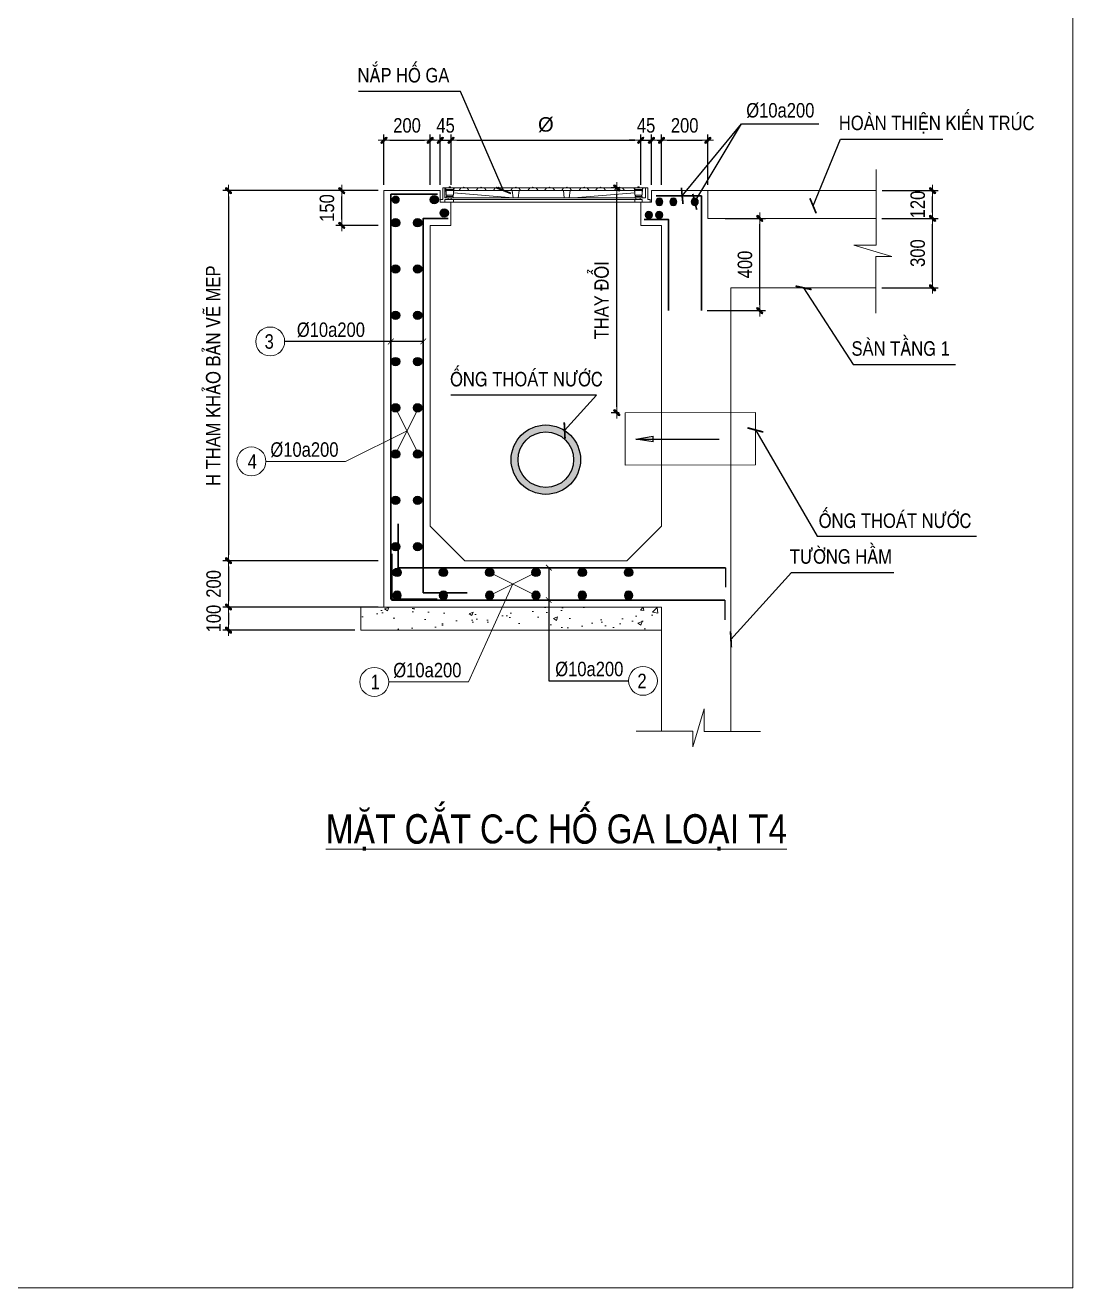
# Model space of a CAD drawing. Header units: millimetres. Extents: x -3568569 to -3536212, y 773195 to 801582.
# Drawn here: x -3559844 to -3555316, y 790667 to 796125 of the extents above; entities that cross this region are included whole.
import ezdxf
from ezdxf.enums import TextEntityAlignment as Align

# ---------------------------------------------------------------- set-up
doc = ezdxf.new("R2010")
doc.units = ezdxf.units.MM
doc.header["$MEASUREMENT"] = 0
doc.layers.get('0').update_dxf_attribs({"lineweight": 9})
doc.layers.get('Defpoints').update_dxf_attribs({"color": 10, "lineweight": 0})
for name, color, linetype, lineweight in [("'S_Concrete_Hatch_252", 252, 'Continuous', 9), ('chunho.q', 1, 'Continuous', 13), ('CTHEP', 4, 'Continuous', 30), ('DBAO', 2, 'Continuous', 13), ('DTE-MEP-H-SLAB OPENING', 3, 'Continuous', 0), ('KTH', 154, 'Continuous', 15), ('Net cat Betong', 6, 'Continuous', 40), ('PL-MANHOLE', 155, 'Continuous', 15), ('STICK', 1, 'Continuous', 9), ('TEXT', 7, 'Continuous', 15)]:
    doc.layers.add(name, color=color, linetype=linetype, lineweight=lineweight)
for name, color, linetype in [('05PM. FRAME', 4, 'Continuous'), ('A-WALL', 3, 'Continuous'), ('D-TEXT', 1, 'Continuous'), ('MEP-H-N-DRAIN-70', 4, 'Continuous'), ('Wall Hatch', 134, 'Continuous')]:
    doc.layers.add(name, color=color, linetype=linetype)
doc.styles.get("Standard").update_dxf_attribs({"font": 'arial.ttf'})
doc.styles.add('Star-HelCon', font='VHELVCN_0.TTF')
doc.styles.add('TTP-HelCon', font='VHELVCN_0.TTF')
doc.dimstyles.new('SE-DIM50', dxfattribs={"dimscale": 50, "dimtxt": 2.5, "dimasz": 1.5, "dimexe": 1.25, "dimexo": 0.625, "dimtad": 1, "dimdec": 0, "dimtxsty": 'Standard', "dimblk": 'OBLIQUE', "dimcen": 2.5, "dimadec": 0, "dimazin": 0, "dimtfac": 1, "dimtdec": 0, "dimtmove": 0, "dimatfit": 3, "dimldrblk": 'CLOSEDBLANK', "dimfxl": 1, "dimarcsym": 0})
doc.dimstyles.new('TTP-25', dxfattribs={"dimscale": 25, "dimtxt": 2.5, "dimasz": 1, "dimexe": 1, "dimexo": 1, "dimgap": 0.09, "dimtad": 0, "dimdec": 4, "dimrnd": 5, "dimzin": 9, "dimdsep": 46, "dimtxsty": 'TTP-HelCon', "dimblk": 'Stick', "dimcen": 0.09, "dimdle": 1.5, "dimclrd": 256, "dimclre": 256, "dimclrt": 1, "dimadec": 0, "dimazin": 0, "dimtfac": 1, "dimtdec": 4, "dimtmove": 0, "dimatfit": 3, "dimldrblk": 'ARCHTICK', "dimfxl": 1, "dimtvp": 1, "dimtolj": 1, "dimtzin": 0, "dimarcsym": 0})

# ---------------------------------------------------------------- blocks, each defined once
blk = doc.blocks.new('Stick')
at = {"layer": 'STICK'}
h = blk.add_hatch(color=256, dxfattribs=at)
edge = h.paths.add_edge_path()
edge.add_line((0.3, 0.5), (-0.5, -0.3))
edge.add_arc((-0.4, -0.4), 0.141, 135, 315)
edge.add_line((-0.3, -0.5), (0.5, 0.3))
edge.add_arc((0.4, 0.4), 0.141, 315, 495)
blk.add_line((1, 0), (-1, 0), dxfattribs=at)
blk.add_lwpolyline([(0.3, 0.5), (-0.5, -0.3, 1), (-0.3, -0.5), (0.5, 0.3, 1), (0.3, 0.5, 1)], format="xyb", dxfattribs=at)
blk = doc.blocks.new('SFDG')
at = {"layer": 'DTE-MEP-H-SLAB OPENING', "color": 2, "ltscale": 0.8}
blk.add_line((-429.9, 0), (-281.6, 0), dxfattribs=at)
at = {"layer": 'PL-MANHOLE', "color": 0, "linetype": 'Continuous'}
for p, q in [((-426.4, 61.8), (-422.5, 61.8)), ((-423.8, 61.8), (-421.2, 40.7)), ((-386.9, 61.8), (-389.4, 40.7)), ((-388.7, 61.8), (444.3, 61.8)), ((-365.2, 50.8), (-357.7, 61.8)), ((-322.4, 50.8), (-329.9, 61.8)), ((-290.6, 50.8), (-283.1, 61.8)), ((-247.8, 50.8), (-255.2, 61.8)), ((-215.9, 50.8), (-208.4, 61.8)), ((-173.4, 50.8), (-180.8, 61.8)), ((-141, 51.3), (-133.9, 61.8)), ((-99.3, 51.3), (-106.5, 61.9)), ((-66.5, 51.4), (-59.5, 61.8)), ((-24.8, 51.5), (-31.9, 61.8)), ((5.2, 51.5), (12.3, 61.8)), ((46.9, 51.4), (39.8, 61.9)), ((79.7, 51.3), (86.9, 61.9)), ((121.4, 51.3), (114.3, 61.8)), ((154.2, 51.3), (161.2, 61.7)), ((195.9, 51.4), (188.8, 61.7)), ((225.9, 51.4), (233, 61.7)), ((267.6, 51.3), (260.5, 61.9)), ((306.9, 51.3), (313.9, 61.7)), ((348.5, 51.4), (341.5, 61.7)), ((392.2, 61.8), (394.7, 40.7)), ((429, 61.8), (426.5, 40.7)), ((-389.4, 50.8), (394.7, 50.8)), ((-389.4, 40.7), (-131, 18.8)), ((-389.4, 11.3), (-389.4, 0)), ((-135.2, 51.3), (-131, 18.8)), ((-105.2, 51.3), (-109.3, 18.8)), ((85.6, 51.3), (89.8, 18.8)), ((115.6, 51.3), (111.4, 18.8)), ((394.7, 40.7), (131, 18.8)), ((394.7, 11.3), (394.7, 0)), ((426, 0), (461.5, 0))]:
    blk.add_line(p, q, dxfattribs=at)
for points in [[(-435.9, 11.8), (-435.9, 61.8), (-426, 61.8), (-426, 18.8)], [(451, 11.8), (451, 61.8), (441, 61.8), (441, 18.8)], [(-426, 0), (-446.5, 0), (-446.5, 11.8), (-435.9, 11.8)], [(-426, 18.8), (-412.6, 18.8), (-412.6, 11.3), (-426, 11.3)], [(441, 18.8), (417.9, 18.8), (417.9, 11.3), (426, 11.3)], [(441, 0), (461.5, 0), (461.5, 11.8), (451, 11.8)]]:
    blk.add_lwpolyline(points, dxfattribs=at)
for points in [[(-422.5, 61.8), (-388.7, 61.8), (-388.7, 55.2), (-422.5, 55.2)], [(-417.6, 55.2), (-392.5, 55.2), (-392.5, 50.8), (-417.6, 50.8)], [(-408.2, 66.9), (-402.2, 66.9), (-402.2, 61.8), (-408.2, 61.8)], [(427.8, 61.8), (393.9, 61.8), (393.9, 55.2), (427.8, 55.2)], [(422.9, 55.2), (397.8, 55.2), (397.8, 50.8), (422.9, 50.8)], [(413.4, 66.9), (407.5, 66.9), (407.5, 61.8), (413.4, 61.8)], [(-426, 11.3), (426, 11.3), (426, 0), (-426, 0)], [(-421.2, 50.8), (-389.4, 50.8), (-389.4, 30.6), (-421.2, 30.6)], [(-420.4, 24.5), (-391.1, 24.5), (-391.1, 18.8), (-420.4, 18.8)], [(-418.4, 30.6), (-392.5, 30.6), (-392.5, 24.5), (-418.4, 24.5)], [(-399.4, 18.8), (399.1, 18.8), (399.1, 11.3), (-399.4, 11.3)], [(426.5, 50.8), (394.7, 50.8), (394.7, 30.6), (426.5, 30.6)], [(425.7, 24.5), (396.4, 24.5), (396.4, 18.8), (425.7, 18.8)], [(423.7, 30.6), (397.8, 30.6), (397.8, 24.5), (423.7, 24.5)]]:
    blk.add_lwpolyline(points, close=True, dxfattribs=at)
for centre in [(-343.8, 61.8), (-269.1, 61.8), (-194.6, 61.8), (-120.2, 61.8), (-45.7, 61.9), (26.1, 61.9), (100.6, 61.8), (175, 61.9), (246.8, 61.9), (327.7, 61.9)]:
    blk.add_arc(centre, 2.87, 0, 180, dxfattribs=at)
blk = doc.blocks.new('*D131')
at = {"layer": 'Defpoints', "color": 0, "ltscale": 0.8, "transparency": 16777216}
for p in [(-3556166.4, 795289.5), (-3555922, 795289.5), (-3556166.4, 794989.5)]:
    blk.add_point(p, dxfattribs=at)
at = {"layer": 'KTH', "lineweight": -2, "ltscale": 0.8, "transparency": 16777216}
for p, q in [((-3556141.4, 795289.5), (-3555897, 795289.5)), ((-3555922, 795014.5), (-3555922, 795264.5)), ((-3556141.4, 794989.5), (-3555897, 794989.5))]:
    blk.add_line(p, q, dxfattribs=at)
at = {"layer": 'KTH', "lineweight": -2, "ltscale": 0.8, "transparency": 16777216, "xscale": 25, "yscale": 25, "zscale": 25}
for p, rotation in [((-3555922, 795289.5), 90), ((-3555922, 794989.5), 270)]:
    blk.add_blockref('Stick', p, dxfattribs=dict(at, rotation=rotation))
at = {"layer": 'KTH', "color": 1, "ltscale": 0.8, "transparency": 16777216, "insert": (-3555985.9, 795139.5), "char_height": 62.5, "attachment_point": 5, "rotation": 90, "style": 'TTP-HelCon'}
blk.add_mtext('\\A1;300', dxfattribs=at)
blk = doc.blocks.new('_ArchTick')
at = {"color": 0, "linetype": 'ByBlock', "const_width": 0.15}
blk.add_lwpolyline([(-0.5, -0.5), (0.5, 0.5)], dxfattribs=at)
blk = doc.blocks.new('*D132')
at = {"layer": 'Defpoints', "color": 0, "ltscale": 0.8, "transparency": 16777216}
for p in [(-3558093.4, 795627.3), (-3558293.4, 795409.5), (-3558093.4, 795409.5)]:
    blk.add_point(p, dxfattribs=at)
at = {"layer": 'KTH', "lineweight": -2, "ltscale": 0.8, "transparency": 16777216}
for p, q in [((-3558293.4, 795434.5), (-3558293.4, 795652.3)), ((-3558093.4, 795434.5), (-3558093.4, 795652.3)), ((-3558268.4, 795627.3), (-3558118.4, 795627.3))]:
    blk.add_line(p, q, dxfattribs=at)
at = {"layer": 'KTH', "lineweight": -2, "ltscale": 0.8, "transparency": 16777216, "xscale": 25, "yscale": 25, "zscale": 25, "rotation": 180}
blk.add_blockref('Stick', (-3558293.4, 795627.3), dxfattribs=at)
at = {"layer": 'KTH', "lineweight": -2, "ltscale": 0.8, "transparency": 16777216, "xscale": 25, "yscale": 25, "zscale": 25}
blk.add_blockref('Stick', (-3558093.4, 795627.3), dxfattribs=at)
at = {"layer": 'KTH', "color": 1, "ltscale": 0.8, "transparency": 16777216, "insert": (-3558193.4, 795691.2), "char_height": 62.5, "attachment_point": 5, "style": 'TTP-HelCon'}
blk.add_mtext('\\A1;200', dxfattribs=at)
blk = doc.blocks.new('*D133')
at = {"layer": 'Defpoints', "color": 0, "ltscale": 0.8, "transparency": 16777216}
for p in [(-3556893.4, 795627.3), (-3557093.4, 795409.5), (-3556893.4, 795409.5)]:
    blk.add_point(p, dxfattribs=at)
at = {"layer": 'KTH', "lineweight": -2, "ltscale": 0.8, "transparency": 16777216}
for p, q in [((-3557093.4, 795434.5), (-3557093.4, 795652.3)), ((-3556893.4, 795434.5), (-3556893.4, 795652.3)), ((-3557068.4, 795627.3), (-3556918.4, 795627.3))]:
    blk.add_line(p, q, dxfattribs=at)
at = {"layer": 'KTH', "lineweight": -2, "ltscale": 0.8, "transparency": 16777216, "xscale": 25, "yscale": 25, "zscale": 25, "rotation": 180}
blk.add_blockref('Stick', (-3557093.4, 795627.3), dxfattribs=at)
at = {"layer": 'KTH', "lineweight": -2, "ltscale": 0.8, "transparency": 16777216, "xscale": 25, "yscale": 25, "zscale": 25}
blk.add_blockref('Stick', (-3556893.4, 795627.3), dxfattribs=at)
at = {"layer": 'KTH', "color": 1, "ltscale": 0.8, "transparency": 16777216, "insert": (-3556993.4, 795691.2), "char_height": 62.5, "attachment_point": 5, "style": 'TTP-HelCon'}
blk.add_mtext('\\A1;200', dxfattribs=at)
blk = doc.blocks.new('*D134')
at = {"layer": 'Defpoints', "color": 0, "ltscale": 0.8, "transparency": 16777216}
for p in [(-3558293.4, 793809.5), (-3558965.3, 793609.5), (-3558293.4, 793609.5)]:
    blk.add_point(p, dxfattribs=at)
at = {"layer": 'KTH', "lineweight": -2, "ltscale": 0.8, "transparency": 16777216}
for p, q in [((-3558318.4, 793809.5), (-3558990.3, 793809.5)), ((-3558965.3, 793784.5), (-3558965.3, 793634.5)), ((-3558318.4, 793609.5), (-3558990.3, 793609.5))]:
    blk.add_line(p, q, dxfattribs=at)
at = {"layer": 'KTH', "lineweight": -2, "ltscale": 0.8, "transparency": 16777216, "xscale": 25, "yscale": 25, "zscale": 25}
for p, rotation in [((-3558965.3, 793809.5), 90), ((-3558965.3, 793609.5), 270)]:
    blk.add_blockref('Stick', p, dxfattribs=dict(at, rotation=rotation))
at = {"layer": 'KTH', "color": 1, "ltscale": 0.8, "transparency": 16777216, "insert": (-3559029.2, 793709.5), "char_height": 62.5, "attachment_point": 5, "rotation": 90, "style": 'TTP-HelCon'}
blk.add_mtext('\\A1;200', dxfattribs=at)
blk = doc.blocks.new('*D135')
at = {"layer": 'Defpoints', "color": 0, "ltscale": 0.8, "transparency": 16777216}
for p in [(-3558293.4, 793609.5), (-3558965.3, 793509.5), (-3558393.4, 793509.5)]:
    blk.add_point(p, dxfattribs=at)
at = {"layer": 'KTH', "lineweight": -2, "ltscale": 0.8, "transparency": 16777216}
for p, q in [((-3558318.4, 793609.5), (-3558990.3, 793609.5)), ((-3558965.3, 793584.5), (-3558965.3, 793534.5)), ((-3558418.4, 793509.5), (-3558990.3, 793509.5))]:
    blk.add_line(p, q, dxfattribs=at)
at = {"layer": 'KTH', "lineweight": -2, "ltscale": 0.8, "transparency": 16777216, "xscale": 25, "yscale": 25, "zscale": 25}
for p, rotation in [((-3558965.3, 793609.5), 90), ((-3558965.3, 793509.5), 270)]:
    blk.add_blockref('Stick', p, dxfattribs=dict(at, rotation=rotation))
at = {"layer": 'KTH', "color": 1, "ltscale": 0.8, "transparency": 16777216, "insert": (-3559029.2, 793559.5), "char_height": 62.5, "attachment_point": 5, "rotation": 90, "style": 'TTP-HelCon'}
blk.add_mtext('\\A1;100', dxfattribs=at)
blk = doc.blocks.new('*D136')
at = {"layer": 'Defpoints', "color": 0, "ltscale": 0.8, "transparency": 16777216}
for p in [(-3558475.6, 795409.5), (-3558293.4, 795409.5), (-3558293.4, 795259.5)]:
    blk.add_point(p, dxfattribs=at)
at = {"layer": 'KTH', "lineweight": -2, "ltscale": 0.8, "transparency": 16777216}
for p, q in [((-3558318.4, 795409.5), (-3558500.6, 795409.5)), ((-3558475.6, 795284.5), (-3558475.6, 795384.5)), ((-3558318.4, 795259.5), (-3558500.6, 795259.5))]:
    blk.add_line(p, q, dxfattribs=at)
at = {"layer": 'KTH', "lineweight": -2, "ltscale": 0.8, "transparency": 16777216, "xscale": 25, "yscale": 25, "zscale": 25}
for p, rotation in [((-3558475.6, 795409.5), 90), ((-3558475.6, 795259.5), 270)]:
    blk.add_blockref('Stick', p, dxfattribs=dict(at, rotation=rotation))
at = {"layer": 'KTH', "color": 1, "ltscale": 0.8, "transparency": 16777216, "insert": (-3558539.4, 795334.5), "char_height": 62.5, "attachment_point": 5, "rotation": 90, "style": 'TTP-HelCon'}
blk.add_mtext('\\A1;150', dxfattribs=at)
blk = doc.blocks.new('*U126')
at = {"layer": 'Wall Hatch'}
h = blk.add_hatch(color=2, dxfattribs=at)
h.dxf.hatch_style = 1
h.paths.add_polyline_path([(-18, 0, 1), (18, 0, 1)])
at = {"layer": 'D-TEXT'}
blk.add_circle((0, 0), 18, dxfattribs=at)
blk = doc.blocks.new('*U129')
at = {"layer": 'Net cat Betong', "color": 0, "linetype": 'ByBlock', "lineweight": -2, "transparency": 16777216}
for p in [(0, 1000), (0, 800), (0, 600), (0, 400), (0, 200), (0, 0)]:
    blk.add_blockref('*U126', p, dxfattribs=at)
blk = doc.blocks.new('*U128')
at = {"layer": 'Wall Hatch'}
h = blk.add_hatch(color=2, dxfattribs=at)
h.dxf.hatch_style = 1
h.paths.add_polyline_path([(-18, 0, 1), (18, 0, 1)])
at = {"layer": 'D-TEXT'}
blk.add_circle((0, 0), 18, dxfattribs=at)
blk = doc.blocks.new('*U127')
at = {"layer": 'Net cat Betong', "color": 0, "linetype": 'ByBlock', "lineweight": -2, "transparency": 16777216}
for p in [(0, 1000), (0, 800), (0, 600), (0, 400), (0, 200), (0, 0)]:
    blk.add_blockref('*U128', p, dxfattribs=at)
blk = doc.blocks.new('*U113')
at = {"layer": 'Wall Hatch'}
h = blk.add_hatch(color=2, dxfattribs=at)
h.dxf.hatch_style = 1
h.paths.add_polyline_path([(-18, 0, 1), (18, 0, 1)])
at = {"layer": 'D-TEXT'}
blk.add_circle((0, 0), 18, dxfattribs=at)
blk = doc.blocks.new('*U130')
at = {"layer": 'Net cat Betong', "color": 0, "linetype": 'ByBlock', "lineweight": -2, "transparency": 16777216}
for p in [(0, 1400), (0, 1200), (0, 1000), (0, 800), (0, 600), (0, 400), (0, 200), (0, 0)]:
    blk.add_blockref('*U113', p, dxfattribs=at)
blk = doc.blocks.new('*U125')
at = {"layer": 'Wall Hatch'}
h = blk.add_hatch(color=2, dxfattribs=at)
h.dxf.hatch_style = 1
h.paths.add_polyline_path([(-18, 0, 1), (18, 0, 1)])
at = {"layer": 'D-TEXT'}
blk.add_circle((0, 0), 18, dxfattribs=at)
blk = doc.blocks.new('*U124')
at = {"layer": 'Net cat Betong', "color": 0, "linetype": 'ByBlock', "lineweight": -2, "transparency": 16777216}
for p in [(0, 1400), (0, 1200), (0, 1000), (0, 800), (0, 600), (0, 400), (0, 200), (0, 0)]:
    blk.add_blockref('*U125', p, dxfattribs=at)
blk = doc.blocks.new('*U115')
at = {"layer": 'Wall Hatch'}
h = blk.add_hatch(color=2, dxfattribs=at)
h.dxf.hatch_style = 1
h.paths.add_polyline_path([(-15.4, 0, 1), (15.4, 0, 1)])
at = {"layer": 'D-TEXT'}
blk.add_circle((0, 0), 15.4, dxfattribs=at)
blk = doc.blocks.new('*U114')
at = {"layer": 'Net cat Betong', "color": 0, "linetype": 'ByBlock', "lineweight": -2, "transparency": 16777216}
blk.add_blockref('*U115', (0, 0), dxfattribs=at)
blk = doc.blocks.new('*U117')
at = {"layer": 'Wall Hatch'}
h = blk.add_hatch(color=2, dxfattribs=at)
h.dxf.hatch_style = 1
h.paths.add_polyline_path([(-15.4, 0, 1), (15.4, 0, 1)])
at = {"layer": 'D-TEXT'}
blk.add_circle((0, 0), 15.4, dxfattribs=at)
blk = doc.blocks.new('*U116')
at = {"layer": 'Net cat Betong', "color": 0, "linetype": 'ByBlock', "lineweight": -2, "transparency": 16777216}
blk.add_blockref('*U117', (0, 0), dxfattribs=at)
blk = doc.blocks.new('*U119')
at = {"layer": 'Wall Hatch'}
h = blk.add_hatch(color=2, dxfattribs=at)
h.dxf.hatch_style = 1
h.paths.add_polyline_path([(-15.4, 0, 1), (15.4, 0, 1)])
at = {"layer": 'D-TEXT'}
blk.add_circle((0, 0), 15.4, dxfattribs=at)
blk = doc.blocks.new('*U118')
at = {"layer": 'Net cat Betong', "color": 0, "linetype": 'ByBlock', "lineweight": -2, "transparency": 16777216}
blk.add_blockref('*U119', (0, 0), dxfattribs=at)
blk = doc.blocks.new('*U121')
at = {"layer": 'Wall Hatch'}
h = blk.add_hatch(color=2, dxfattribs=at)
h.dxf.hatch_style = 1
h.paths.add_polyline_path([(-15.4, 0, 1), (15.4, 0, 1)])
at = {"layer": 'D-TEXT'}
blk.add_circle((0, 0), 15.4, dxfattribs=at)
blk = doc.blocks.new('*U120')
at = {"layer": 'Net cat Betong', "color": 0, "linetype": 'ByBlock', "lineweight": -2, "transparency": 16777216}
blk.add_blockref('*U121', (0, 0), dxfattribs=at)
blk = doc.blocks.new('*U123')
at = {"layer": 'Wall Hatch'}
h = blk.add_hatch(color=2, dxfattribs=at)
h.dxf.hatch_style = 1
h.paths.add_polyline_path([(-15.4, 0, 1), (15.4, 0, 1)])
at = {"layer": 'D-TEXT'}
blk.add_circle((0, 0), 15.4, dxfattribs=at)
blk = doc.blocks.new('*U122')
at = {"layer": 'Net cat Betong', "color": 0, "linetype": 'ByBlock', "lineweight": -2, "transparency": 16777216}
blk.add_blockref('*U123', (0, 0), dxfattribs=at)
blk = doc.blocks.new('*D137')
at = {"layer": 'Defpoints', "color": 0, "ltscale": 0.8, "transparency": 16777216}
for p in [(-3556843.4, 795289.5), (-3556668.8, 795289.5), (-3556921.2, 794890.9)]:
    blk.add_point(p, dxfattribs=at)
at = {"layer": 'KTH', "lineweight": -2, "ltscale": 0.8, "transparency": 16777216}
for p, q in [((-3556818.4, 795289.5), (-3556643.8, 795289.5)), ((-3556668.8, 794915.9), (-3556668.8, 795264.5)), ((-3556896.2, 794890.9), (-3556643.8, 794890.9))]:
    blk.add_line(p, q, dxfattribs=at)
at = {"layer": 'KTH', "lineweight": -2, "ltscale": 0.8, "transparency": 16777216, "xscale": 25, "yscale": 25, "zscale": 25}
for p, rotation in [((-3556668.8, 795289.5), 90), ((-3556668.8, 794890.9), 270)]:
    blk.add_blockref('Stick', p, dxfattribs=dict(at, rotation=rotation))
at = {"layer": 'KTH', "color": 1, "ltscale": 0.8, "transparency": 16777216, "insert": (-3556732.6, 795090.2), "char_height": 62.5, "attachment_point": 5, "rotation": 90, "style": 'TTP-HelCon'}
blk.add_mtext('\\A1;400', dxfattribs=at)
blk = doc.blocks.new('*D138')
at = {"layer": 'Defpoints', "color": 0, "ltscale": 0.8, "transparency": 16777216}
for p in [(-3558003.4, 795627.3), (-3558049.9, 795409.5), (-3558003.4, 795409.5)]:
    blk.add_point(p, dxfattribs=at)
at = {"layer": 'KTH', "lineweight": -2, "ltscale": 0.8, "transparency": 16777216}
for p, q in [((-3558049.9, 795434.5), (-3558049.9, 795652.3)), ((-3558003.4, 795434.5), (-3558003.4, 795652.3)), ((-3558074.9, 795627.3), (-3558099.9, 795627.3)), ((-3558049.9, 795627.3), (-3558003.4, 795627.3)), ((-3557978.4, 795627.3), (-3557953.4, 795627.3))]:
    blk.add_line(p, q, dxfattribs=at)
at = {"layer": 'KTH', "lineweight": -2, "ltscale": 0.8, "transparency": 16777216, "xscale": 25, "yscale": 25, "zscale": 25}
blk.add_blockref('Stick', (-3558049.9, 795627.3), dxfattribs=at)
at = {"layer": 'KTH', "lineweight": -2, "ltscale": 0.8, "transparency": 16777216, "xscale": 25, "yscale": 25, "zscale": 25, "rotation": 180}
blk.add_blockref('Stick', (-3558003.4, 795627.3), dxfattribs=at)
at = {"layer": 'KTH', "color": 1, "ltscale": 0.8, "transparency": 16777216, "insert": (-3558026.7, 795691.2), "char_height": 62.5, "attachment_point": 5, "style": 'TTP-HelCon'}
blk.add_mtext('\\A1;45', dxfattribs=at)
blk = doc.blocks.new('*D139')
at = {"layer": 'Defpoints', "color": 0, "ltscale": 0.8, "transparency": 16777216}
for p in [(-3557183.4, 795627.3), (-3558003.4, 795409.5), (-3557183.4, 795409.5)]:
    blk.add_point(p, dxfattribs=at)
at = {"layer": 'KTH', "lineweight": -2, "ltscale": 0.8, "transparency": 16777216}
for p, q in [((-3558003.4, 795434.5), (-3558003.4, 795652.3)), ((-3557183.4, 795434.5), (-3557183.4, 795652.3)), ((-3557978.4, 795627.3), (-3557208.4, 795627.3))]:
    blk.add_line(p, q, dxfattribs=at)
at = {"layer": 'KTH', "lineweight": -2, "ltscale": 0.8, "transparency": 16777216, "xscale": 25, "yscale": 25, "zscale": 25, "rotation": 180}
blk.add_blockref('Stick', (-3558003.4, 795627.3), dxfattribs=at)
at = {"layer": 'KTH', "lineweight": -2, "ltscale": 0.8, "transparency": 16777216, "xscale": 25, "yscale": 25, "zscale": 25}
blk.add_blockref('Stick', (-3557183.4, 795627.3), dxfattribs=at)
at = {"layer": 'KTH', "color": 1, "ltscale": 0.8, "transparency": 16777216, "insert": (-3557593.4, 795694.7), "char_height": 62.5, "attachment_point": 5, "style": 'TTP-HelCon'}
blk.add_mtext('\\A1;{\\fArial|b0|i0|c0|p34;%%C}', dxfattribs=at)
blk = doc.blocks.new('*D140')
at = {"layer": 'Defpoints', "color": 0, "ltscale": 0.8, "transparency": 16777216}
for p in [(-3557137, 795627.3), (-3557183.4, 795409.5), (-3557137, 795409.5)]:
    blk.add_point(p, dxfattribs=at)
at = {"layer": 'KTH', "lineweight": -2, "ltscale": 0.8, "transparency": 16777216}
for p, q in [((-3557183.4, 795434.5), (-3557183.4, 795652.3)), ((-3557137, 795434.5), (-3557137, 795652.3)), ((-3557208.4, 795627.3), (-3557233.4, 795627.3)), ((-3557183.4, 795627.3), (-3557137, 795627.3)), ((-3557112, 795627.3), (-3557087, 795627.3))]:
    blk.add_line(p, q, dxfattribs=at)
at = {"layer": 'KTH', "lineweight": -2, "ltscale": 0.8, "transparency": 16777216, "xscale": 25, "yscale": 25, "zscale": 25}
blk.add_blockref('Stick', (-3557183.4, 795627.3), dxfattribs=at)
at = {"layer": 'KTH', "lineweight": -2, "ltscale": 0.8, "transparency": 16777216, "xscale": 25, "yscale": 25, "zscale": 25, "rotation": 180}
blk.add_blockref('Stick', (-3557137, 795627.3), dxfattribs=at)
at = {"layer": 'KTH', "color": 1, "ltscale": 0.8, "transparency": 16777216, "insert": (-3557160.2, 795691.2), "char_height": 62.5, "attachment_point": 5, "style": 'TTP-HelCon'}
blk.add_mtext('\\A1;45', dxfattribs=at)
blk = doc.blocks.new('*D142')
at = {"layer": 'Defpoints', "color": 0, "ltscale": 0.8, "transparency": 16777216}
for p in [(-3556165.4, 795409.5), (-3555922, 795409.5), (-3556166.4, 795289.5)]:
    blk.add_point(p, dxfattribs=at)
at = {"layer": 'KTH', "lineweight": -2, "ltscale": 0.8, "transparency": 16777216}
for p, q in [((-3556140.4, 795409.5), (-3555897, 795409.5)), ((-3555922, 795314.5), (-3555922, 795384.5)), ((-3556141.4, 795289.5), (-3555897, 795289.5))]:
    blk.add_line(p, q, dxfattribs=at)
at = {"layer": 'KTH', "lineweight": -2, "ltscale": 0.8, "transparency": 16777216, "xscale": 25, "yscale": 25, "zscale": 25}
for p, rotation in [((-3555922, 795409.5), 90), ((-3555922, 795289.5), 270)]:
    blk.add_blockref('Stick', p, dxfattribs=dict(at, rotation=rotation))
at = {"layer": 'KTH', "color": 1, "ltscale": 0.8, "transparency": 16777216, "insert": (-3555985.9, 795349.5), "char_height": 62.5, "attachment_point": 5, "rotation": 90, "style": 'TTP-HelCon'}
blk.add_mtext('\\A1;120', dxfattribs=at)
blk = doc.blocks.new('_ClosedBlank')
at = {"color": 0, "linetype": 'ByBlock', "lineweight": -2}
for p, q in [((-1, 0.167), (0, 0)), ((-1, 0.167), (-1, -0.167)), ((0, 0), (-1, -0.167))]:
    blk.add_line(p, q, dxfattribs=at)
blk = doc.blocks.new('_Oblique')
at = {"color": 0, "linetype": 'ByBlock', "lineweight": -2}
blk.add_line((-0.5, -0.5), (0.5, 0.5), dxfattribs=at)
blk = doc.blocks.new('*D141')
at = {"layer": 'Defpoints', "color": 0, "ltscale": 0.8, "transparency": 16777216}
for p in [(-3557286.8, 795421.3), (-3557251.2, 795421.3), (-3557251.2, 794449.7)]:
    blk.add_point(p, dxfattribs=at)
at = {"layer": 'KTH', "lineweight": -2, "ltscale": 0.8, "transparency": 16777216}
for p, q in [((-3557276.2, 795421.3), (-3557311.8, 795421.3)), ((-3557286.8, 794474.7), (-3557286.8, 795396.3)), ((-3557276.2, 794449.7), (-3557311.8, 794449.7))]:
    blk.add_line(p, q, dxfattribs=at)
at = {"layer": 'KTH', "lineweight": -2, "ltscale": 0.8, "transparency": 16777216, "xscale": 25, "yscale": 25, "zscale": 25}
for p, rotation in [((-3557286.8, 795421.3), 90), ((-3557286.8, 794449.7), 270)]:
    blk.add_blockref('Stick', p, dxfattribs=dict(at, rotation=rotation))
at = {"layer": 'KTH', "color": 1, "ltscale": 0.8, "transparency": 16777216, "insert": (-3557352.1, 794935.5), "char_height": 62.5, "attachment_point": 5, "rotation": 90, "style": 'TTP-HelCon'}
blk.add_mtext('\\A1;THAY ÑOÅI', dxfattribs=at)
blk = doc.blocks.new('*D290')
at = {"layer": 'Defpoints', "color": 0, "ltscale": 0.8, "transparency": 16777216}
for p in [(-3558293.4, 795409.5), (-3558965.3, 793809.5), (-3558293.4, 793809.5)]:
    blk.add_point(p, dxfattribs=at)
at = {"layer": 'KTH', "lineweight": -2, "ltscale": 0.8, "transparency": 16777216}
for p, q in [((-3558318.4, 795409.5), (-3558990.3, 795409.5)), ((-3558965.3, 795384.5), (-3558965.3, 793834.5)), ((-3558318.4, 793809.5), (-3558990.3, 793809.5))]:
    blk.add_line(p, q, dxfattribs=at)
at = {"layer": 'KTH', "lineweight": -2, "ltscale": 0.8, "transparency": 16777216, "xscale": 25, "yscale": 25, "zscale": 25}
for p, rotation in [((-3558965.3, 795409.5), 90), ((-3558965.3, 793809.5), 270)]:
    blk.add_blockref('Stick', p, dxfattribs=dict(at, rotation=rotation))
at = {"layer": 'KTH', "color": 1, "ltscale": 0.8, "transparency": 16777216, "insert": (-3559030.7, 794609.5), "char_height": 62.5, "attachment_point": 5, "rotation": 90, "style": 'TTP-HelCon'}
blk.add_mtext('\\A1;H THAM KHAÛO BAÛN VEÕ MEP', dxfattribs=at)

msp = doc.modelspace()

# ---------------------------------------------------------------- hatches: boundary and pattern name
at = {"layer": "'S_Concrete_Hatch_252"}
h = msp.add_hatch(dxfattribs=at)
h.set_pattern_fill('AR-CONC', color=256)
h.set_pattern_definition([(50, (-3581128.38, 789298.95), (182.1847, -15.9391), [19.05, -209.55]), (355, (-3581128.38, 789298.95), (-35.2434, 191.0568), [15.24, -167.6406]), (100.45144, (-3581113.2, 789297.63), (146.9412, 175.1178), [16.19, -178.0902]), (46.1842, (-3581128.38, 789349.75), (271.079, -42.0423), [28.575, -314.325]), (96.6356, (-3581105.8, 789346.25), (237.404, 247.426), [24.285, -267.1356]), (351.1842, (-3581128.38, 789349.75), (237.404, 247.426), [22.86, -251.4597]), (21, (-3581102.98, 789337.05), (151.6144, -102.2652), [19.05, -209.55]), (326, (-3581102.98, 789337.05), (61.802, 184.188), [15.24, -167.64]), (71.45144, (-3581090.34, 789328.53), (213.4164, 81.9228), [16.19, -178.09]), (37.5, (-3581128.38, 789298.955), (3.0886, 84.55504), [0, -165.608, 0, -170.18, 0, -168.275]), (7.5, (-3581128.38, 789298.955), (66.81966, 100.18057), [0, -97.028, 0, -161.798, 0, -64.135]), (327.5, (-3581185.02, 789298.955), (135.5906, -5.72874), [0, -63.5, 0, -198.12, 0, -262.89]), (317.5, (-3581210.42, 789298.95), (148.1292, 25.4265), [0, -82.55, 0, -131.572, 0, -186.69])])
h.paths.add_polyline_path([(-3557093.42832, 793609.47817), (-3558393.42832, 793609.47817), (-3558393.42832, 793509.47817), (-3557093.42832, 793509.47817)])
at = {"layer": 'A-WALL'}
h = msp.add_hatch(color=8, dxfattribs=at)
h.dxf.hatch_style = 1
h.paths.add_polyline_path([(-3557743.42832, 794246.53672, 1), (-3557443.42832, 794246.53672, 1)])
h.paths.add_polyline_path([(-3557473.42832, 794246.53672, -1), (-3557713.42832, 794246.53672, -1)], flags=16)
at = {"layer": 'Wall Hatch'}
h = msp.add_hatch(color=2, dxfattribs=at)
h.dxf.hatch_style = 1
h.paths.add_polyline_path([(-3558224.55203, 795370.51623, -1), (-3558260.54249, 795370.51623, -1)])
h = msp.add_hatch(color=2, dxfattribs=at)
h.dxf.hatch_style = 1
h.paths.add_polyline_path([(-3558057.66261, 795370.51623, 1), (-3558093.65308, 795370.51623, 1)])
h = msp.add_hatch(color=2, dxfattribs=at)
h.dxf.hatch_style = 1
h.paths.add_polyline_path([(-3558014.78131, 795312.90242, 1), (-3558050.77177, 795312.90242, 1)])

# ---------------------------------------------------------------- linework, layer by layer
at = {"layer": "'S_Concrete_Hatch_252"}
for p, q in [((-3556893.42832, 795409.47817), (-3556165.43131, 795409.47817)), ((-3558143.79723, 794270.62114), (-3558243.0594, 794470.62114)), ((-3558243.0594, 794270.62114), (-3558143.79723, 794470.62114)), ((-3557636.13766, 793759.10925), (-3557836.13766, 793659.84708)), ((-3557636.13766, 793659.84708), (-3557836.13766, 793759.10925))]:
    msp.add_line(p, q, dxfattribs=at)
for points in [[(-3556166.44607, 794879.57383), (-3556166.44607, 795124.52427), (-3556098.23314, 795124.52427), (-3556262.35111, 795173.66986), (-3556165.43131, 795173.66986), (-3556165.43131, 795500.98656)], [(-3558193.54417, 794370.85456), (-3558459.05851, 794239.07691), (-3558803.83547, 794239.07691)], [(-3557736.13766, 793709.47817), (-3557927.69802, 793285.62714), (-3558272.47498, 793285.62714)], [(-3557202.74972, 793073.0071), (-3556957.79929, 793073.0071), (-3556957.79929, 793004.79417), (-3556908.6537, 793168.91214), (-3556908.6537, 793071.99234), (-3556665.69076, 793071.99234)]]:
    msp.add_lwpolyline(points, dxfattribs=at)
for points in [[(-3557251.22216, 794449.73313), (-3556687.73412, 794450.02954), (-3556687.73412, 794223.69122), (-3557251.13551, 794223.39486)], [(-3557093.42832, 793609.47817), (-3558393.42832, 793609.47817), (-3558393.42832, 793509.47817), (-3557093.42832, 793509.47817)]]:
    msp.add_lwpolyline(points, close=True, dxfattribs=at)
for centre in [(-3558785.04215, 794757.4431), (-3558866.33547, 794239.07691), (-3558334.97498, 793285.62714), (-3557173.51958, 793290.43767)]:
    msp.add_circle(centre, 62.5, dxfattribs=at)
at = {"layer": '05PM. FRAME'}
for p, q in [((-3556817.40835, 793779.47817), (-3556817.40835, 793694.808)), ((-3556819.79176, 793639.47817), (-3556819.79176, 793554.808))]:
    msp.add_line(p, q, dxfattribs=at)
at = {"layer": 'CTHEP', "ltscale": 0.8}
for p, q in [((-3557116.2022, 795386.81221), (-3556921.16849, 795386.81221)), ((-3556921.16849, 795386.81221), (-3556921.16849, 794890.89325))]:
    msp.add_line(p, q, dxfattribs=at)
at = {"layer": 'CTHEP'}
for points in [[(-3558063.42832, 793643.64541), (-3558263.42832, 793643.64541), (-3558263.42832, 794009.99058), (-3558263.42832, 795394.1337), (-3558061.81484, 795394.1337)], [(-3557933.96706, 793671.17029), (-3558123.42832, 793671.17029), (-3558123.42832, 794009.78853), (-3558123.42832, 795289.47817), (-3558015.15945, 795289.47817)], [(-3557063.42832, 794890.89325), (-3557063.42832, 795284.82857), (-3557169.13011, 795284.82857)], [(-3558231.7362, 793968.93943), (-3558231.7362, 793779.47817), (-3556817.40835, 793779.47817), (-3556817.40835, 793779.47817)], [(-3558259.26107, 793839.47817), (-3558259.26107, 793639.47817), (-3556819.79176, 793639.47817), (-3556819.79176, 793639.47817)]]:
    msp.add_lwpolyline(points, dxfattribs=at)
at = {"layer": 'D-TEXT'}
for centre in [(-3558075.65784, 795370.51623), (-3558032.77654, 795312.90242)]:
    msp.add_circle(centre, 17.99523, dxfattribs=at)
at = {"layer": 'DBAO'}
for p, q in [((-3558093.42832, 795409.47817), (-3558293.42832, 795409.47817)), ((-3558293.42832, 795409.47817), (-3558293.42832, 793609.47817)), ((-3558093.42832, 795409.47817), (-3558049.89986, 795409.47817)), ((-3558049.89986, 795359.47817), (-3558049.89986, 795409.47817)), ((-3558049.89986, 795359.47817), (-3558003.42832, 795359.47817)), ((-3558003.42832, 795259.47817), (-3558003.42832, 795359.47817)), ((-3557136.95678, 795359.47817), (-3557183.42832, 795359.47817)), ((-3557183.42832, 795259.47817), (-3557183.42832, 795359.47817)), ((-3557093.42832, 795409.47817), (-3557136.95678, 795409.47817)), ((-3557136.95678, 795359.47817), (-3557136.95678, 795409.47817)), ((-3557093.42832, 795409.47817), (-3556893.42832, 795409.47817)), ((-3556893.42832, 795409.47817), (-3556893.42832, 795289.47817)), ((-3558093.42832, 795259.47817), (-3558093.42832, 793959.47817)), ((-3558093.42832, 795259.47817), (-3558003.42832, 795259.47817)), ((-3557093.42832, 795259.47817), (-3557183.42832, 795259.47817)), ((-3557093.42832, 793959.47817), (-3557093.42832, 795259.47817)), ((-3556893.42832, 795289.47817), (-3556793.42832, 795289.47817)), ((-3556793.42832, 795289.47817), (-3556165.43131, 795289.47817)), ((-3557093.42832, 793959.47817), (-3557093.42832, 795089.47817)), ((-3556793.42832, 793073.0071), (-3556793.42832, 794989.47817)), ((-3556793.42832, 794989.47817), (-3556165.43131, 794989.47817)), ((-3558093.42832, 793959.47817), (-3557943.42832, 793809.47817)), ((-3557093.42832, 793959.47817), (-3557243.42832, 793809.47817)), ((-3557943.42832, 793809.47817), (-3557243.42832, 793809.47817)), ((-3558293.42832, 793609.47817), (-3557093.42832, 793609.47817)), ((-3557093.42832, 793073.0071), (-3557093.42832, 793609.47817))]:
    msp.add_line(p, q, dxfattribs=at)
at = {"layer": 'Defpoints'}
msp.add_lwpolyline([(-3568568.82969, 790666.77995), (-3555315.97764, 790666.77995), (-3555315.97764, 801582.27552), (-3568568.82969, 801582.27552)], close=True, dxfattribs=at)
at = {"layer": 'MEP-H-N-DRAIN-70'}
for radius in [150, 120]:
    msp.add_circle((-3557593.42832, 794246.53672), radius, dxfattribs=at)

# ---------------------------------------------------------------- block references
at = {"layer": "'S_Concrete_Hatch_252"}
msp.add_blockref('SFDG', (-3557603.42832, 795359.47817), dxfattribs=at)
at = {"layer": 'Net cat Betong', "color": 2, "extrusion": (0, 0, -1), "zscale": -1}
for name, p in [('*U118', (3557102.99527, 795361.12711)), ('*U116', (3557042.45975, 795361.12711)), ('*U114', (3556949.85781, 795361.12711)), ('*U120', (3557148.20034, 795304.22667)), ('*U122', (3557103.36701, 795304.22667))]:
    msp.add_blockref(name, p, dxfattribs=at)
at = {"layer": 'Net cat Betong', "color": 2}
for name, p in [('*U130', (-3558243.0594, 793870.62114)), ('*U124', (-3558147.73463, 793870.62114))]:
    msp.add_blockref(name, p, dxfattribs=at)
at = {"layer": 'Net cat Betong', "color": 2, "rotation": 270}
msp.add_blockref('*U127', (-3558236.13766, 793759.10925), dxfattribs=at)
at = {"layer": 'Net cat Betong', "color": 2, "xscale": -1, "rotation": 270}
msp.add_blockref('*U129', (-3558236.13766, 793659.84708), dxfattribs=at)

# ---------------------------------------------------------------- texts
at = {"layer": 'chunho.q', "style": 'TTP-HelCon'}
for s, p in [('NAÉP HOÁ GA', (-3558407.35902, 795877.23698)), ('Þ10a200', (-3556727.23903, 795725.71689)), ('HOAØN THIEÄN KIEÁN TRUÙC', (-3556327.015, 795671.15932)), ('Þ10a200', (-3558669.91802, 794777.09084)), ('SAØN TAÀNG 1', (-3556272.27098, 794695.94279)), ('OÁNG THOAÙT NÖÔÙC', (-3558007.47896, 794563.46653)), ('Þ10a200', (-3558784.22098, 794259.07691)), ('OÁNG THOAÙT NÖÔÙC', (-3556414.06196, 793951.54366)), ('TÖÔØNG HAÀM', (-3556538.75678, 793796.94406)), ('Þ10a200', (-3558252.86048, 793305.62714)), ('Þ10a200', (-3557552.96741, 793310.43767))]:
    msp.add_text(s, height=62.5, dxfattribs=at).set_placement(p)
msp.add_text('2', height=62.5, dxfattribs=at).set_placement((-3557177.68625, 793290.43767), align=Align.MIDDLE)
at = {"layer": 'TEXT', "color": 1, "style": 'Star-HelCon'}
for s, p in [('3', (-3558789.20882, 794757.4431)), ('4', (-3558862.1688, 794239.07691)), ('1', (-3558330.80831, 793285.62642))]:
    msp.add_text(s, height=62.5, dxfattribs=at).set_placement(p, align=Align.MIDDLE)
at = {"layer": 'TEXT', "color": 1, "style": 'TTP-HelCon'}
msp.add_text('%%UMAËT CAÉT C-C HOÁ GA LOAÏI T4', height=125, dxfattribs=at).set_placement((-3558544.23072, 792587.78077))

# ---------------------------------------------------------------- dimensions: what is measured, and where the dimension line sits
at = {"layer": 'KTH', "color": 2, "ltscale": 0.8}
for base, p1, p2, picture, middle in [((-3558093.42832, 795627.34536), (-3558293.42832, 795409.47817), (-3558093.42832, 795409.47817), '*D132', (-3558193.42832, 795691.1787)), ((-3556893.42832, 795627.34536), (-3557093.42832, 795409.47817), (-3556893.42832, 795409.47817), '*D133', (-3556993.42832, 795691.1787))]:
    dim = msp.add_linear_dim(base=base, p1=p1, p2=p2, dimstyle='TTP-25', dxfattribs=at)
    dim.commit()
    dim.dimension.update_dxf_attribs({"geometry": picture, "text_midpoint": middle})
for base, p1, p2, picture, middle in [((-3558003.42832, 795627.34536), (-3558049.89986, 795409.47817), (-3558003.42832, 795409.47817), '*D138', (-3558026.66409, 795627.34536)), ((-3557136.95678, 795627.34536), (-3557183.42832, 795409.47817), (-3557136.95678, 795409.47817), '*D140', (-3557160.19255, 795627.34536))]:
    dim = msp.add_linear_dim(base=base, p1=p1, p2=p2, dimstyle='TTP-25', dxfattribs=at)
    dim.commit()
    dim.dimension.update_dxf_attribs({"geometry": picture, "text_midpoint": middle, "dimtype": 160})
dim = msp.add_linear_dim(base=(-3557183.42832, 795627.34536), p1=(-3558003.42832, 795409.47817), p2=(-3557183.42832, 795409.47817), text='{\\fArial|b0|i0|c0|p34;%%C}', dimstyle='TTP-25', dxfattribs=at)
dim.commit()
dim.dimension.update_dxf_attribs({"geometry": '*D139', "text_midpoint": (-3557593.42832, 795694.6629)})
for base, p1, p2, text, picture, middle in [((-3558965.33027, 793809.47817), (-3558293.42832, 795409.47817), (-3558293.42832, 793809.47817), 'H THAM KHAÛO BAÛN VEÕ MEP', '*D290', (-3559030.6636, 794609.47817)), ((-3557286.77834, 795421.29306), (-3557251.22216, 794449.73313), (-3557251.22216, 795421.29306), 'THAY ÑOÅI', '*D141', (-3557352.11167, 794935.51309))]:
    dim = msp.add_linear_dim(base=base, p1=p1, p2=p2, angle=90, text=text, dimstyle='TTP-25', dxfattribs=at)
    dim.commit()
    dim.dimension.update_dxf_attribs({"geometry": picture, "text_midpoint": middle})
for base, p1, p2, picture, middle in [((-3558475.60797, 795409.47817), (-3558293.42832, 795259.47817), (-3558293.42832, 795409.47817), '*D136', (-3558539.44131, 795334.47817)), ((-3556668.81209, 795289.47817), (-3556921.16849, 794890.89325), (-3556843.42832, 795289.47817), '*D137', (-3556732.64543, 795090.18571)), ((-3555922.01965, 795289.47817), (-3556166.44607, 794989.47817), (-3556166.44607, 795289.47817), '*D131', (-3555985.85298, 795139.47817)), ((-3558965.33027, 793609.47817), (-3558293.42832, 793809.47817), (-3558293.42832, 793609.47817), '*D134', (-3559029.1636, 793709.47817))]:
    dim = msp.add_linear_dim(base=base, p1=p1, p2=p2, angle=90, dimstyle='TTP-25', dxfattribs=at)
    dim.commit()
    dim.dimension.update_dxf_attribs({"geometry": picture, "text_midpoint": middle})
for base, p1, p2, picture, middle in [((-3555922.01965, 795409.47817), (-3556166.44607, 795289.47817), (-3556165.43131, 795409.47817), '*D142', (-3555922.01965, 795349.47817)), ((-3558965.33027, 793509.47817), (-3558293.42832, 793609.47817), (-3558393.42832, 793509.47817), '*D135', (-3558965.33027, 793559.47817))]:
    dim = msp.add_linear_dim(base=base, p1=p1, p2=p2, angle=90, dimstyle='TTP-25', dxfattribs=at)
    dim.commit()
    dim.dimension.update_dxf_attribs({"geometry": picture, "text_midpoint": middle, "dimtype": 160})

# ---------------------------------------------------------------- leaders
at = {"layer": "'S_Concrete_Hatch_252"}
for points, dimstyle, override in [([(-3557776.86207, 795410.32515), (-3557962.0649, 795838.7396), (-3558403.78652, 795838.7396)], 'TTP-25', {"dimasz": 2}), ([(-3557004.10699, 795386.81221), (-3556748.30739, 795698.10359), (-3556413.63035, 795698.10359)], 'TTP-25', {"dimasz": 2}), ([(-3556949.85781, 795361.12711), (-3556748.30739, 795698.10359), (-3556413.63035, 795698.10359)], 'TTP-25', {"dimasz": 2}), ([(-3556438.52935, 795344.0621), (-3556319.9286, 795632.66194), (-3555878.20698, 795632.66194)], 'TTP-25', {"dimasz": 2}), ([(-3556479.42982, 794989.47817), (-3556265.18458, 794657.4454), (-3555823.46297, 794657.4454)], 'TTP-25', {"dimasz": 2}), ([(-3558263.42832, 794757.58833), (-3558722.54215, 794757.63261), (-3558722.54226, 794757.32599)], 'TTP-25', {"dimgap": 0.09, "dimtad": 0}), ([(-3558123.42832, 794757.63261), (-3558722.54215, 794757.4431), (-3558722.54215, 794757.63261)], 'TTP-25', {"dimgap": 0.09, "dimtad": 0}), ([(-3557512.16477, 794372.61699), (-3557373.95685, 794524.96915), (-3558003.90647, 794524.96915)], 'TTP-25', {"dimasz": 2}), ([(-3557204.63294, 794335.68997), (-3556843.57226, 794335.68997)], 'SE-DIM50', {"dimtad": 0}), ([(-3556687.73412, 794375.02954), (-3556420.55354, 793916.13591), (-3555732.21003, 793916.16184)], 'TTP-25', {"dimasz": 2}), ([(-3557580.79654, 793779.47817), (-3557580.79654, 793290.43767), (-3557236.01958, 793290.43767)], 'TTP-25', {"dimgap": 0.09, "dimtad": 0}), ([(-3556793.42832, 793469.84684), (-3556531.67038, 793758.44668), (-3556089.94877, 793758.44668)], 'TTP-25', {"dimasz": 2}), ([(-3557580.79654, 793639.47817), (-3557580.79654, 793290.43767), (-3557236.01958, 793290.43767)], 'TTP-25', {"dimgap": 0.09, "dimtad": 0})]:
    msp.add_leader(points, dimstyle=dimstyle, override=override, dxfattribs=at)

doc.saveas('drawing.dxf')
